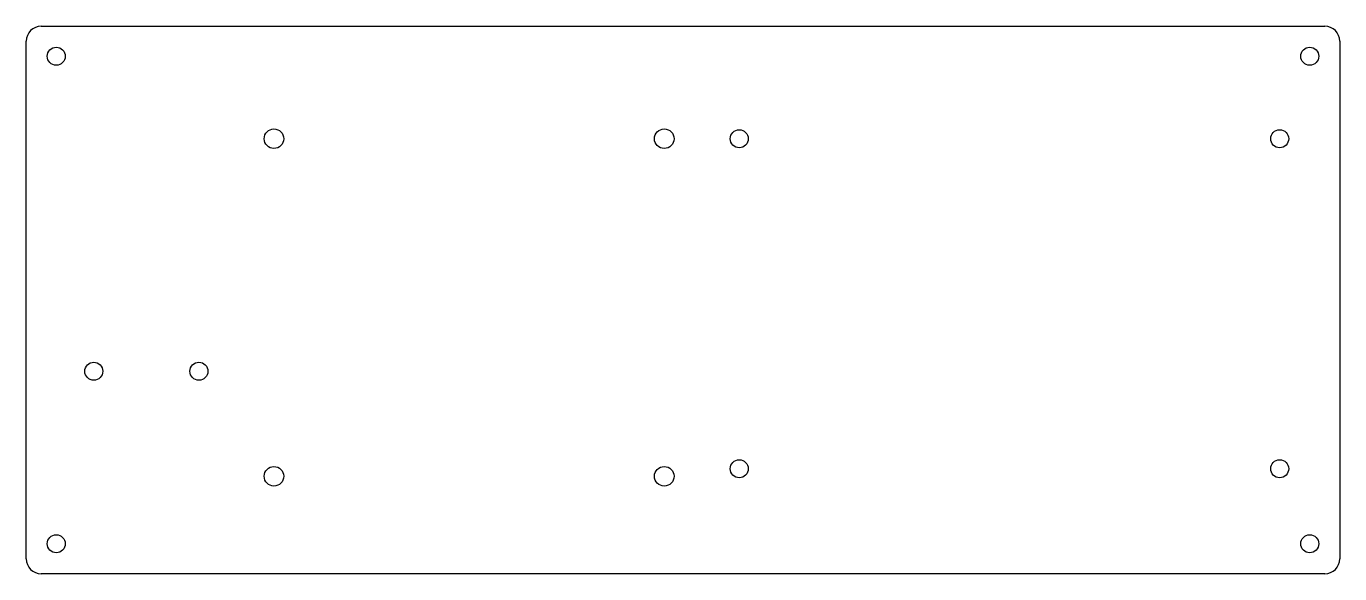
# Model space of a CAD drawing. Extents: x 0 to 8.75, y 0 to 3.65.
import ezdxf

# ---------------------------------------------------------------- set-up
doc = ezdxf.new("R2010")
doc.units = 0
doc.layers.add('20', color=7, linetype='CONTINUOUS')

msp = doc.modelspace()

# ---------------------------------------------------------------- linework, layer by layer
at = {"layer": '20'}
for p, q in [((0.1, 3.65), (8.65, 3.65)), ((0, 0.1), (0, 3.55)), ((8.75, 3.55), (8.75, 0.1)), ((8.65, 0), (0.1, 0))]:
    msp.add_line(p, q, dxfattribs=at)
for centre, radius in [((0.2, 3.45), 0.06), ((8.55, 3.45), 0.06), ((1.65, 2.9), 0.0652), ((4.25, 2.9), 0.0652), ((4.75, 2.9), 0.06), ((8.35, 2.9), 0.06), ((0.45, 1.35), 0.06), ((1.15, 1.35), 0.06), ((1.65, 0.65), 0.0652), ((4.25, 0.65), 0.0652), ((4.75, 0.7), 0.06), ((8.35, 0.7), 0.06), ((0.2, 0.2), 0.06), ((8.55, 0.2), 0.06)]:
    msp.add_circle(centre, radius, dxfattribs=at)
for centre, start, end in [((0.1, 3.55), 90, 180), ((8.65, 3.55), 0, 90), ((0.1, 0.1), 180, 270), ((8.65, 0.1), 270, 0)]:
    msp.add_arc(centre, 0.1, start, end, dxfattribs=at)

doc.saveas('drawing.dxf')
